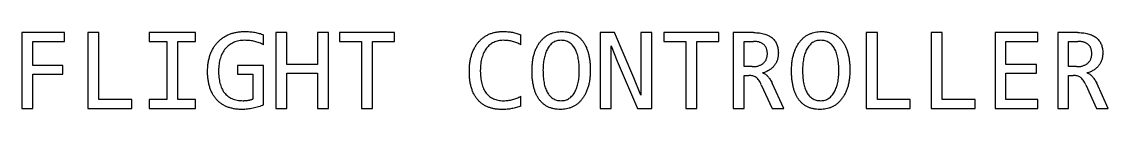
# Model space of a CAD drawing. Header units: millimetres. Extents: x 15 to 415, y 5 to 292.
# Drawn here: x 101.81 to 123.29, y 211.75 to 213.3 of the extents above; entities that cross this region are included whole.
import ezdxf

# ---------------------------------------------------------------- set-up
doc = ezdxf.new("R2010")
doc.units = ezdxf.units.MM

msp = doc.modelspace()

# ---------------------------------------------------------------- linework, layer by layer
at = {"color": 7, "linetype": 'Continuous', "lineweight": 25}
for p, q in [((102.657, 213.274), (101.809, 213.274)), ((101.809, 213.274), (101.809, 211.774)), ((102.026, 212.622), (102.026, 213.1)), ((102.026, 213.1), (102.657, 213.1)), ((102.657, 213.1), (102.657, 213.274)), ((103.331, 213.274), (103.113, 213.274)), ((103.113, 213.274), (103.113, 211.774)), ((103.331, 211.948), (103.331, 213.274)), ((105.244, 213.274), (104.331, 213.274)), ((104.331, 213.274), (104.331, 213.1)), ((104.331, 213.1), (104.678, 213.1)), ((104.678, 213.1), (104.678, 211.948)), ((104.896, 211.948), (104.896, 213.1)), ((104.896, 213.1), (105.244, 213.1)), ((105.244, 213.1), (105.244, 213.274)), ((106.591, 213.035), (106.591, 213.23)), ((107.048, 213.274), (106.831, 213.274)), ((106.831, 213.274), (106.831, 211.774)), ((107.048, 212.643), (107.048, 213.274)), ((107.874, 213.274), (107.657, 213.274)), ((107.657, 213.274), (107.657, 212.643)), ((107.874, 211.774), (107.874, 213.274)), ((109.178, 213.274), (108.091, 213.274)), ((108.091, 213.274), (108.091, 213.1)), ((108.091, 213.1), (108.526, 213.1)), ((108.526, 213.1), (108.526, 211.774)), ((108.744, 211.774), (108.744, 213.1)), ((108.744, 213.1), (109.178, 213.1)), ((109.178, 213.1), (109.178, 213.274)), ((111.678, 213.035), (111.678, 213.23)), ((113.527, 213.274), (113.244, 213.274)), ((113.244, 213.274), (113.244, 211.774)), ((113.91, 212.381), (113.527, 213.274)), ((114.265, 213.274), (114.048, 213.274)), ((114.048, 213.274), (114.048, 212.845)), ((114.265, 211.774), (114.265, 213.274)), ((115.591, 213.274), (114.504, 213.274)), ((114.504, 213.274), (114.504, 213.1)), ((114.504, 213.1), (114.939, 213.1)), ((114.939, 213.1), (114.939, 211.774)), ((115.157, 211.774), (115.157, 213.1)), ((115.157, 213.1), (115.591, 213.1)), ((115.591, 213.1), (115.591, 213.274)), ((116.273, 213.274), (115.874, 213.274)), ((115.874, 213.274), (115.874, 211.774)), ((116.091, 212.6), (116.091, 213.1)), ((116.091, 213.1), (116.275, 213.1)), ((118.722, 213.274), (118.504, 213.274)), ((118.504, 213.274), (118.504, 211.774)), ((118.722, 211.948), (118.722, 213.274)), ((120.004, 213.274), (119.787, 213.274)), ((119.787, 213.274), (119.787, 211.774)), ((120.004, 211.948), (120.004, 213.274)), ((121.896, 213.274), (121.048, 213.274)), ((121.048, 213.274), (121.048, 211.774)), ((121.265, 212.643), (121.265, 213.1)), ((121.265, 213.1), (121.896, 213.1)), ((121.896, 213.1), (121.896, 213.274)), ((122.686, 213.274), (122.287, 213.274)), ((122.287, 213.274), (122.287, 211.774)), ((122.504, 212.6), (122.504, 213.1)), ((122.504, 213.1), (122.688, 213.1)), ((113.461, 212.255), (113.461, 213.013)), ((113.461, 213.013), (113.577, 212.712)), ((107.657, 212.643), (107.048, 212.643)), ((113.577, 212.712), (113.978, 211.774)), ((114.048, 212.845), (114.048, 212.035)), ((121.871, 212.643), (121.265, 212.643)), ((121.871, 212.47), (121.871, 212.643)), ((102.623, 212.622), (102.026, 212.622)), ((102.026, 211.774), (102.026, 212.448)), ((102.026, 212.448), (102.623, 212.448)), ((102.623, 212.448), (102.623, 212.622)), ((106.072, 212.622), (106.072, 212.448)), ((106.591, 212.622), (106.072, 212.622)), ((106.072, 212.448), (106.374, 212.448)), ((106.374, 212.448), (106.374, 211.958)), ((106.591, 211.844), (106.591, 212.622)), ((107.048, 211.774), (107.048, 212.47)), ((107.048, 212.47), (107.657, 212.47)), ((107.657, 212.47), (107.657, 211.774)), ((116.249, 212.6), (116.091, 212.6)), ((116.091, 211.774), (116.091, 212.426)), ((116.091, 212.426), (116.183, 212.426)), ((121.265, 211.948), (121.265, 212.47)), ((121.265, 212.47), (121.871, 212.47)), ((122.662, 212.6), (122.504, 212.6)), ((122.504, 211.774), (122.504, 212.426)), ((122.504, 212.426), (122.596, 212.426)), ((113.461, 211.774), (113.461, 212.255)), ((114.048, 212.035), (113.91, 212.381)), ((116.428, 212.242), (116.644, 211.774)), ((116.874, 211.774), (116.645, 212.274)), ((122.841, 212.242), (123.057, 211.774)), ((123.287, 211.774), (123.058, 212.274)), ((111.678, 211.817), (111.678, 212.013)), ((103.983, 211.948), (103.331, 211.948)), ((103.983, 211.774), (103.983, 211.948)), ((104.678, 211.948), (104.331, 211.948)), ((104.331, 211.948), (104.331, 211.774)), ((105.244, 211.948), (104.896, 211.948)), ((105.244, 211.774), (105.244, 211.948)), ((119.374, 211.948), (118.722, 211.948)), ((119.374, 211.774), (119.374, 211.948)), ((120.657, 211.948), (120.004, 211.948)), ((120.657, 211.774), (120.657, 211.948)), ((121.896, 211.948), (121.265, 211.948)), ((121.896, 211.774), (121.896, 211.948)), ((101.809, 211.774), (102.026, 211.774)), ((103.113, 211.774), (103.983, 211.774)), ((104.331, 211.774), (105.244, 211.774)), ((106.831, 211.774), (107.048, 211.774)), ((107.657, 211.774), (107.874, 211.774)), ((108.526, 211.774), (108.744, 211.774)), ((113.244, 211.774), (113.461, 211.774)), ((113.978, 211.774), (114.265, 211.774)), ((114.939, 211.774), (115.157, 211.774)), ((115.874, 211.774), (116.091, 211.774)), ((116.644, 211.774), (116.874, 211.774)), ((118.504, 211.774), (119.374, 211.774)), ((119.787, 211.774), (120.657, 211.774)), ((121.048, 211.774), (121.896, 211.774)), ((122.287, 211.774), (122.504, 211.774)), ((123.057, 211.774), (123.287, 211.774))]:
    msp.add_line(p, q, dxfattribs=at)
for points, knots in [([(105.483, 212.507), (105.483, 212.537), (105.485, 212.596), (105.494, 212.682), (105.511, 212.762), (105.534, 212.838), (105.563, 212.909), (105.598, 212.974), (105.638, 213.034), (105.684, 213.087), (105.735, 213.136), (105.791, 213.178), (105.851, 213.214), (105.916, 213.243), (105.986, 213.267), (106.059, 213.284), (106.135, 213.294), (106.187, 213.295), (106.214, 213.296)], [0, 0, 0, 0, 0.074225, 0.145225, 0.212689, 0.277943, 0.340683, 0.401421, 0.460109, 0.518096, 0.575513, 0.632668, 0.690415, 0.749159, 0.809436, 0.870947, 0.934445, 1, 1, 1, 1]), ([(106.214, 213.296), (106.248, 213.295), (106.314, 213.294), (106.395, 213.283), (106.458, 213.272), (106.503, 213.26), (106.548, 213.247), (106.577, 213.236), (106.591, 213.23)], [0, 0, 0, 0, 0.262934, 0.514365, 0.637318, 0.759, 0.879771, 1, 1, 1, 1]), ([(110.657, 212.507), (110.657, 212.537), (110.658, 212.594), (110.667, 212.679), (110.682, 212.759), (110.701, 212.834), (110.727, 212.904), (110.758, 212.97), (110.793, 213.029), (110.834, 213.083), (110.88, 213.132), (110.93, 213.174), (110.984, 213.211), (111.043, 213.242), (111.106, 213.266), (111.174, 213.283), (111.244, 213.294), (111.293, 213.295), (111.317, 213.296)], [0, 0, 0, 0, 0.076224, 0.149254, 0.218962, 0.286265, 0.350873, 0.412736, 0.472531, 0.530485, 0.587275, 0.643812, 0.700207, 0.757344, 0.815402, 0.875024, 0.93606, 1, 1, 1, 1]), ([(111.317, 213.296), (111.334, 213.295), (111.367, 213.295), (111.416, 213.292), (111.463, 213.287), (111.523, 213.278), (111.595, 213.261), (111.651, 213.241), (111.678, 213.23)], [0, 0, 0, 0, 0.137106, 0.269843, 0.397453, 0.520419, 0.761423, 1, 1, 1, 1]), ([(111.896, 212.516), (111.896, 212.549), (111.898, 212.611), (111.906, 212.702), (111.92, 212.785), (111.941, 212.862), (111.966, 212.933), (111.996, 212.997), (112.029, 213.055), (112.068, 213.107), (112.11, 213.152), (112.155, 213.191), (112.204, 213.224), (112.255, 213.25), (112.31, 213.27), (112.366, 213.285), (112.423, 213.294), (112.462, 213.295), (112.482, 213.296)], [0, 0, 0, 0, 0.088319, 0.170763, 0.248113, 0.320538, 0.388732, 0.452895, 0.513828, 0.57181, 0.627694, 0.682153, 0.735071, 0.787987, 0.840915, 0.893428, 0.946343, 1, 1, 1, 1]), ([(112.482, 213.296), (112.505, 213.295), (112.55, 213.294), (112.615, 213.284), (112.676, 213.267), (112.731, 213.244), (112.783, 213.215), (112.83, 213.179), (112.872, 213.138), (112.909, 213.092), (112.942, 213.039), (112.971, 212.982), (112.995, 212.919), (113.014, 212.851), (113.03, 212.778), (113.04, 212.701), (113.047, 212.619), (113.048, 212.563), (113.048, 212.534)], [0, 0, 0, 0, 0.064488, 0.125484, 0.183167, 0.238931, 0.293524, 0.347641, 0.401677, 0.45715, 0.514082, 0.57381, 0.635968, 0.701717, 0.771071, 0.843452, 0.919781, 1, 1, 1, 1]), ([(117.026, 212.516), (117.027, 212.549), (117.028, 212.611), (117.036, 212.702), (117.051, 212.785), (117.071, 212.862), (117.097, 212.933), (117.126, 212.997), (117.16, 213.055), (117.198, 213.107), (117.24, 213.152), (117.285, 213.191), (117.334, 213.224), (117.386, 213.25), (117.44, 213.27), (117.496, 213.285), (117.554, 213.294), (117.593, 213.295), (117.612, 213.296)], [0, 0, 0, 0, 0.088319, 0.170763, 0.248113, 0.320538, 0.388732, 0.452895, 0.513828, 0.57181, 0.627694, 0.682153, 0.735071, 0.787987, 0.840915, 0.893428, 0.946343, 1, 1, 1, 1]), ([(117.612, 213.296), (117.636, 213.295), (117.681, 213.294), (117.746, 213.284), (117.806, 213.267), (117.862, 213.244), (117.913, 213.215), (117.96, 213.179), (118.002, 213.138), (118.04, 213.092), (118.073, 213.039), (118.102, 212.982), (118.125, 212.919), (118.145, 212.851), (118.16, 212.778), (118.171, 212.701), (118.177, 212.619), (118.178, 212.563), (118.178, 212.534)], [0, 0, 0, 0, 0.064488, 0.125484, 0.183167, 0.238931, 0.293524, 0.347641, 0.401677, 0.45715, 0.514082, 0.57381, 0.635968, 0.701717, 0.771071, 0.843452, 0.919781, 1, 1, 1, 1]), ([(106.215, 213.122), (106.195, 213.121), (106.156, 213.12), (106.1, 213.112), (106.046, 213.099), (105.997, 213.08), (105.951, 213.056), (105.908, 213.027), (105.869, 212.994), (105.834, 212.957), (105.803, 212.916), (105.777, 212.87), (105.753, 212.82), (105.734, 212.767), (105.718, 212.71), (105.708, 212.65), (105.701, 212.588), (105.7, 212.545), (105.7, 212.523)], [0, 0, 0, 0, 0.067098, 0.130976, 0.192216, 0.25177, 0.309685, 0.366513, 0.423519, 0.480372, 0.538032, 0.597274, 0.658431, 0.722042, 0.787912, 0.855973, 0.926461, 1, 1, 1, 1]), ([(106.591, 213.035), (106.563, 213.048), (106.505, 213.073), (106.429, 213.096), (106.367, 213.109), (106.318, 213.116), (106.268, 213.121), (106.233, 213.121), (106.215, 213.122)], [0, 0, 0, 0, 0.243243, 0.485031, 0.60722, 0.733334, 0.864709, 1, 1, 1, 1]), ([(111.326, 213.122), (111.309, 213.121), (111.276, 213.121), (111.227, 213.112), (111.181, 213.1), (111.138, 213.082), (111.097, 213.06), (111.06, 213.032), (111.026, 213.001), (110.995, 212.964), (110.967, 212.924), (110.943, 212.879), (110.922, 212.83), (110.905, 212.776), (110.891, 212.719), (110.881, 212.658), (110.875, 212.593), (110.874, 212.548), (110.874, 212.525)], [0, 0, 0, 0, 0.060088, 0.117638, 0.174026, 0.229308, 0.284124, 0.338589, 0.393896, 0.450173, 0.508161, 0.568184, 0.63134, 0.697838, 0.7675, 0.840945, 0.91819, 1, 1, 1, 1]), ([(111.678, 213.035), (111.665, 213.042), (111.638, 213.055), (111.597, 213.073), (111.555, 213.087), (111.512, 213.1), (111.468, 213.11), (111.423, 213.117), (111.375, 213.121), (111.342, 213.121), (111.326, 213.122)], [0, 0, 0, 0, 0.1229518, 0.2436493, 0.3654458, 0.485859, 0.608252, 0.7338072, 0.8647999, 1, 1, 1, 1]), ([(112.471, 213.122), (112.456, 213.121), (112.426, 213.12), (112.384, 213.112), (112.345, 213.096), (112.309, 213.076), (112.276, 213.05), (112.247, 213.02), (112.221, 212.986), (112.198, 212.947), (112.178, 212.905), (112.16, 212.86), (112.146, 212.81), (112.133, 212.758), (112.124, 212.703), (112.118, 212.647), (112.114, 212.588), (112.113, 212.549), (112.113, 212.529)], [0, 0, 0, 0, 0.058632, 0.114268, 0.168014, 0.220823, 0.274059, 0.327872, 0.383653, 0.441283, 0.501681, 0.564491, 0.631012, 0.700572, 0.772808, 0.846733, 0.92213, 1, 1, 1, 1]), ([(112.831, 212.519), (112.83, 212.541), (112.83, 212.583), (112.826, 212.646), (112.82, 212.706), (112.812, 212.762), (112.8, 212.816), (112.786, 212.865), (112.769, 212.911), (112.749, 212.953), (112.726, 212.991), (112.699, 213.025), (112.669, 213.054), (112.636, 213.078), (112.6, 213.098), (112.56, 213.112), (112.517, 213.12), (112.486, 213.121), (112.471, 213.122)], [0, 0, 0, 0, 0.0827296, 0.1621119, 0.2379432, 0.3106867, 0.3797986, 0.4452447, 0.5072619, 0.5662172, 0.6225207, 0.6762106, 0.7289168, 0.7803543, 0.8322014, 0.8852026, 0.9408813, 1, 1, 1, 1]), ([(116.273, 213.274), (116.294, 213.274), (116.334, 213.273), (116.392, 213.268), (116.446, 213.259), (116.495, 213.246), (116.54, 213.23), (116.581, 213.211), (116.617, 213.189), (116.65, 213.164), (116.678, 213.136), (116.702, 213.105), (116.722, 213.072), (116.738, 213.036), (116.75, 212.998), (116.759, 212.958), (116.764, 212.916), (116.765, 212.887), (116.765, 212.873)], [0, 0, 0, 0, 0.086877, 0.167501, 0.242748, 0.31266, 0.377995, 0.439734, 0.498505, 0.554376, 0.608818, 0.661973, 0.71527, 0.769273, 0.824499, 0.880763, 0.939397, 1, 1, 1, 1]), ([(116.548, 212.858), (116.548, 212.868), (116.547, 212.887), (116.544, 212.915), (116.538, 212.94), (116.53, 212.964), (116.521, 212.986), (116.508, 213.006), (116.493, 213.024), (116.476, 213.04), (116.458, 213.054), (116.437, 213.066), (116.414, 213.077), (116.39, 213.086), (116.364, 213.092), (116.336, 213.097), (116.306, 213.099), (116.285, 213.1), (116.275, 213.1)], [0, 0, 0, 0, 0.071005, 0.137576, 0.200303, 0.260403, 0.317715, 0.373831, 0.4295, 0.484881, 0.540836, 0.598611, 0.658088, 0.719485, 0.784176, 0.852028, 0.924103, 1, 1, 1, 1]), ([(117.601, 213.122), (117.586, 213.121), (117.557, 213.12), (117.514, 213.112), (117.475, 213.096), (117.439, 213.076), (117.407, 213.05), (117.378, 213.02), (117.351, 212.986), (117.328, 212.947), (117.308, 212.905), (117.29, 212.86), (117.276, 212.81), (117.264, 212.758), (117.255, 212.703), (117.249, 212.647), (117.244, 212.588), (117.244, 212.549), (117.244, 212.529)], [0, 0, 0, 0, 0.058632, 0.114268, 0.168014, 0.220823, 0.274059, 0.327872, 0.383653, 0.441283, 0.501681, 0.564491, 0.631012, 0.700572, 0.772808, 0.846733, 0.92213, 1, 1, 1, 1]), ([(117.961, 212.519), (117.961, 212.541), (117.96, 212.583), (117.957, 212.646), (117.95, 212.706), (117.942, 212.762), (117.931, 212.816), (117.917, 212.865), (117.9, 212.911), (117.879, 212.953), (117.856, 212.991), (117.83, 213.025), (117.8, 213.054), (117.767, 213.078), (117.73, 213.098), (117.691, 213.112), (117.647, 213.12), (117.617, 213.121), (117.601, 213.122)], [0, 0, 0, 0, 0.08273, 0.162112, 0.237943, 0.310687, 0.379799, 0.445245, 0.507262, 0.566217, 0.622521, 0.676211, 0.728917, 0.780354, 0.832201, 0.885203, 0.940881, 1, 1, 1, 1]), ([(122.686, 213.274), (122.707, 213.274), (122.747, 213.273), (122.806, 213.268), (122.859, 213.259), (122.908, 213.246), (122.953, 213.23), (122.994, 213.211), (123.03, 213.189), (123.063, 213.164), (123.091, 213.136), (123.115, 213.105), (123.135, 213.072), (123.151, 213.036), (123.163, 212.998), (123.172, 212.958), (123.177, 212.916), (123.178, 212.887), (123.178, 212.873)], [0, 0, 0, 0, 0.086877, 0.167501, 0.242748, 0.31266, 0.377995, 0.439734, 0.498505, 0.554376, 0.608818, 0.661973, 0.71527, 0.769273, 0.824499, 0.880763, 0.939397, 1, 1, 1, 1]), ([(122.961, 212.858), (122.961, 212.868), (122.96, 212.887), (122.957, 212.915), (122.951, 212.94), (122.943, 212.964), (122.934, 212.986), (122.921, 213.006), (122.906, 213.024), (122.89, 213.04), (122.871, 213.054), (122.85, 213.066), (122.827, 213.077), (122.803, 213.086), (122.777, 213.092), (122.749, 213.097), (122.719, 213.099), (122.698, 213.1), (122.688, 213.1)], [0, 0, 0, 0, 0.071005, 0.137576, 0.200303, 0.260403, 0.317715, 0.373831, 0.4295, 0.484881, 0.540836, 0.598611, 0.658088, 0.719485, 0.784176, 0.852028, 0.924103, 1, 1, 1, 1]), ([(116.249, 212.6), (116.26, 212.6), (116.282, 212.601), (116.314, 212.603), (116.344, 212.609), (116.372, 212.616), (116.399, 212.626), (116.423, 212.637), (116.446, 212.65), (116.467, 212.666), (116.485, 212.684), (116.501, 212.703), (116.516, 212.724), (116.527, 212.748), (116.537, 212.773), (116.543, 212.8), (116.547, 212.828), (116.548, 212.848), (116.548, 212.858)], [0, 0, 0, 0, 0.0751635, 0.1468243, 0.2147005, 0.2804081, 0.343299, 0.403724, 0.4619009, 0.5192753, 0.5756422, 0.6321926, 0.6886003, 0.7462951, 0.8063377, 0.8679986, 0.9323916, 1, 1, 1, 1]), ([(116.765, 212.873), (116.765, 212.861), (116.764, 212.838), (116.761, 212.803), (116.755, 212.77), (116.746, 212.738), (116.734, 212.707), (116.721, 212.677), (116.704, 212.649), (116.686, 212.622), (116.665, 212.597), (116.641, 212.573), (116.615, 212.552), (116.587, 212.532), (116.557, 212.514), (116.524, 212.499), (116.489, 212.486), (116.465, 212.479), (116.453, 212.476)], [0, 0, 0, 0, 0.064544, 0.126934, 0.188727, 0.249808, 0.309839, 0.369222, 0.428683, 0.48838, 0.54825, 0.608766, 0.669986, 0.733139, 0.797063, 0.862815, 0.930318, 1, 1, 1, 1]), ([(122.662, 212.6), (122.673, 212.6), (122.695, 212.601), (122.727, 212.603), (122.757, 212.609), (122.785, 212.616), (122.812, 212.626), (122.836, 212.637), (122.859, 212.65), (122.88, 212.666), (122.898, 212.684), (122.914, 212.703), (122.929, 212.724), (122.94, 212.748), (122.95, 212.773), (122.956, 212.8), (122.96, 212.828), (122.961, 212.848), (122.961, 212.858)], [0, 0, 0, 0, 0.075163, 0.146824, 0.2147, 0.280408, 0.343299, 0.403724, 0.461901, 0.519275, 0.575642, 0.632193, 0.6886, 0.746295, 0.806338, 0.867999, 0.932392, 1, 1, 1, 1]), ([(123.178, 212.873), (123.178, 212.861), (123.178, 212.838), (123.174, 212.803), (123.168, 212.77), (123.159, 212.738), (123.148, 212.707), (123.134, 212.677), (123.118, 212.649), (123.099, 212.622), (123.078, 212.597), (123.054, 212.573), (123.028, 212.552), (123, 212.532), (122.97, 212.514), (122.937, 212.499), (122.902, 212.486), (122.878, 212.479), (122.866, 212.476)], [0, 0, 0, 0, 0.064544, 0.126934, 0.188727, 0.249808, 0.309839, 0.369222, 0.428683, 0.48838, 0.54825, 0.608766, 0.669986, 0.733139, 0.797063, 0.862815, 0.930318, 1, 1, 1, 1]), ([(106.164, 211.752), (106.138, 211.753), (106.088, 211.754), (106.015, 211.763), (105.946, 211.778), (105.881, 211.799), (105.82, 211.826), (105.763, 211.859), (105.711, 211.898), (105.665, 211.943), (105.623, 211.993), (105.586, 212.05), (105.555, 212.112), (105.528, 212.18), (105.508, 212.254), (105.493, 212.334), (105.484, 212.419), (105.483, 212.477), (105.483, 212.507)], [0, 0, 0, 0, 0.066475, 0.129869, 0.190917, 0.249936, 0.30756, 0.363411, 0.419253, 0.474963, 0.531335, 0.589293, 0.649492, 0.712311, 0.778561, 0.848197, 0.921777, 1, 1, 1, 1]), ([(105.7, 212.523), (105.7, 212.5), (105.701, 212.456), (105.706, 212.391), (105.715, 212.33), (105.727, 212.273), (105.742, 212.22), (105.762, 212.17), (105.786, 212.125), (105.813, 212.084), (105.845, 212.048), (105.881, 212.016), (105.921, 211.989), (105.965, 211.965), (106.014, 211.948), (106.067, 211.935), (106.124, 211.928), (106.164, 211.927), (106.185, 211.926)], [0, 0, 0, 0, 0.077697, 0.150962, 0.221242, 0.287556, 0.350886, 0.410876, 0.468434, 0.524381, 0.578873, 0.633076, 0.687847, 0.744019, 0.802456, 0.864127, 0.929602, 1, 1, 1, 1]), ([(111.306, 211.752), (111.281, 211.753), (111.231, 211.754), (111.159, 211.763), (111.092, 211.778), (111.029, 211.798), (110.971, 211.825), (110.917, 211.858), (110.868, 211.897), (110.823, 211.942), (110.784, 211.993), (110.75, 212.05), (110.72, 212.112), (110.698, 212.18), (110.678, 212.254), (110.666, 212.333), (110.658, 212.418), (110.657, 212.477), (110.657, 212.507)], [0, 0, 0, 0, 0.067023, 0.130583, 0.190931, 0.248885, 0.305201, 0.360375, 0.415285, 0.470462, 0.526916, 0.584855, 0.644909, 0.708161, 0.774799, 0.845379, 0.920139, 1, 1, 1, 1]), ([(110.874, 212.525), (110.874, 212.501), (110.875, 212.454), (110.88, 212.387), (110.889, 212.324), (110.902, 212.265), (110.918, 212.211), (110.938, 212.162), (110.962, 212.117), (110.989, 212.077), (111.019, 212.041), (111.054, 212.01), (111.092, 211.984), (111.133, 211.963), (111.178, 211.946), (111.226, 211.935), (111.277, 211.927), (111.312, 211.926), (111.33, 211.926)], [0, 0, 0, 0, 0.084032, 0.162748, 0.236834, 0.306551, 0.371986, 0.434019, 0.492691, 0.549183, 0.603684, 0.657291, 0.710499, 0.764375, 0.819427, 0.876517, 0.936537, 1, 1, 1, 1]), ([(112.459, 211.752), (112.436, 211.753), (112.391, 211.754), (112.326, 211.764), (112.266, 211.78), (112.21, 211.803), (112.159, 211.833), (112.112, 211.867), (112.07, 211.909), (112.032, 211.955), (112, 212.008), (111.972, 212.066), (111.948, 212.129), (111.929, 212.197), (111.914, 212.271), (111.903, 212.349), (111.897, 212.431), (111.896, 212.488), (111.896, 212.516)], [0, 0, 0, 0, 0.064382, 0.124968, 0.182777, 0.238329, 0.292832, 0.34642, 0.400587, 0.45597, 0.512907, 0.57254, 0.634891, 0.700748, 0.770234, 0.843078, 0.919596, 1, 1, 1, 1]), ([(112.113, 212.529), (112.113, 212.507), (112.114, 212.464), (112.118, 212.401), (112.124, 212.341), (112.132, 212.284), (112.144, 212.231), (112.158, 212.181), (112.175, 212.136), (112.195, 212.094), (112.218, 212.056), (112.244, 212.022), (112.274, 211.994), (112.306, 211.969), (112.343, 211.95), (112.382, 211.936), (112.425, 211.927), (112.455, 211.927), (112.471, 211.926)], [0, 0, 0, 0, 0.083784, 0.163374, 0.240194, 0.31317, 0.382532, 0.447714, 0.509469, 0.568373, 0.624211, 0.678025, 0.730242, 0.781712, 0.833094, 0.886217, 0.941176, 1, 1, 1, 1]), ([(113.048, 212.534), (113.047, 212.501), (113.046, 212.438), (113.037, 212.347), (113.023, 212.263), (113.002, 212.185), (112.976, 212.115), (112.947, 212.05), (112.913, 211.993), (112.875, 211.941), (112.833, 211.896), (112.788, 211.856), (112.738, 211.824), (112.686, 211.798), (112.632, 211.777), (112.576, 211.763), (112.518, 211.754), (112.479, 211.753), (112.459, 211.752)], [0, 0, 0, 0, 0.088943, 0.17175, 0.24914, 0.321696, 0.389762, 0.453706, 0.514587, 0.57262, 0.628313, 0.68215, 0.735401, 0.788412, 0.841159, 0.893792, 0.946526, 1, 1, 1, 1]), ([(112.471, 211.926), (112.486, 211.927), (112.515, 211.928), (112.558, 211.937), (112.597, 211.951), (112.633, 211.972), (112.665, 211.998), (112.695, 212.028), (112.721, 212.062), (112.745, 212.101), (112.765, 212.143), (112.783, 212.188), (112.798, 212.237), (112.81, 212.289), (112.819, 212.344), (112.825, 212.401), (112.83, 212.459), (112.83, 212.499), (112.831, 212.519)], [0, 0, 0, 0, 0.058557, 0.113781, 0.167302, 0.220425, 0.273938, 0.327988, 0.383698, 0.441483, 0.502187, 0.564917, 0.631059, 0.700003, 0.77222, 0.846052, 0.92179, 1, 1, 1, 1]), ([(116.428, 212.242), (116.42, 212.259), (116.406, 212.29), (116.38, 212.33), (116.354, 212.363), (116.325, 212.388), (116.294, 212.406), (116.26, 212.418), (116.223, 212.425), (116.197, 212.426), (116.183, 212.426)], [0, 0, 0, 0, 0.167392, 0.310533, 0.435374, 0.548984, 0.655563, 0.763161, 0.875712, 1, 1, 1, 1]), ([(116.453, 212.476), (116.463, 212.472), (116.483, 212.465), (116.51, 212.449), (116.535, 212.43), (116.558, 212.406), (116.58, 212.379), (116.602, 212.348), (116.624, 212.312), (116.637, 212.287), (116.645, 212.274)], [0, 0, 0, 0, 0.111353, 0.220931, 0.331125, 0.443649, 0.564376, 0.69648, 0.842108, 1, 1, 1, 1]), ([(117.59, 211.752), (117.567, 211.753), (117.522, 211.754), (117.457, 211.764), (117.396, 211.78), (117.34, 211.803), (117.289, 211.833), (117.242, 211.867), (117.2, 211.909), (117.163, 211.955), (117.13, 212.008), (117.102, 212.066), (117.078, 212.129), (117.059, 212.197), (117.044, 212.271), (117.034, 212.349), (117.027, 212.431), (117.026, 212.488), (117.026, 212.516)], [0, 0, 0, 0, 0.064382, 0.124968, 0.182777, 0.238329, 0.292832, 0.34642, 0.400587, 0.45597, 0.512907, 0.57254, 0.634891, 0.700748, 0.770234, 0.843078, 0.919596, 1, 1, 1, 1]), ([(117.244, 212.529), (117.244, 212.507), (117.244, 212.464), (117.248, 212.401), (117.254, 212.341), (117.263, 212.284), (117.274, 212.231), (117.289, 212.181), (117.305, 212.136), (117.325, 212.094), (117.349, 212.056), (117.375, 212.022), (117.405, 211.994), (117.437, 211.969), (117.473, 211.95), (117.513, 211.936), (117.556, 211.927), (117.586, 211.927), (117.601, 211.926)], [0, 0, 0, 0, 0.083784, 0.163374, 0.240194, 0.31317, 0.382532, 0.447714, 0.509469, 0.568373, 0.624211, 0.678025, 0.730242, 0.781712, 0.833094, 0.886217, 0.941176, 1, 1, 1, 1]), ([(118.178, 212.534), (118.178, 212.501), (118.177, 212.438), (118.168, 212.347), (118.153, 212.263), (118.133, 212.185), (118.107, 212.115), (118.077, 212.05), (118.043, 211.993), (118.005, 211.941), (117.963, 211.896), (117.918, 211.856), (117.869, 211.824), (117.817, 211.798), (117.762, 211.777), (117.706, 211.763), (117.648, 211.754), (117.609, 211.753), (117.59, 211.752)], [0, 0, 0, 0, 0.088943, 0.17175, 0.24914, 0.321696, 0.389762, 0.453706, 0.514587, 0.57262, 0.628313, 0.68215, 0.735401, 0.788412, 0.841159, 0.893792, 0.946526, 1, 1, 1, 1]), ([(117.601, 211.926), (117.616, 211.927), (117.646, 211.928), (117.688, 211.937), (117.727, 211.951), (117.763, 211.972), (117.796, 211.998), (117.825, 212.028), (117.852, 212.062), (117.875, 212.101), (117.896, 212.143), (117.914, 212.188), (117.928, 212.237), (117.94, 212.289), (117.95, 212.344), (117.956, 212.401), (117.96, 212.459), (117.961, 212.499), (117.961, 212.519)], [0, 0, 0, 0, 0.058557, 0.113781, 0.167302, 0.220425, 0.273938, 0.327988, 0.383698, 0.441483, 0.502187, 0.564917, 0.631059, 0.700003, 0.77222, 0.846052, 0.92179, 1, 1, 1, 1]), ([(122.841, 212.242), (122.833, 212.259), (122.819, 212.29), (122.793, 212.33), (122.767, 212.363), (122.738, 212.388), (122.707, 212.406), (122.673, 212.418), (122.636, 212.425), (122.61, 212.426), (122.596, 212.426)], [0, 0, 0, 0, 0.167392, 0.310533, 0.435374, 0.548984, 0.655563, 0.763161, 0.875712, 1, 1, 1, 1]), ([(122.866, 212.476), (122.876, 212.472), (122.896, 212.465), (122.923, 212.449), (122.949, 212.43), (122.971, 212.406), (122.993, 212.379), (123.015, 212.348), (123.037, 212.312), (123.051, 212.287), (123.058, 212.274)], [0, 0, 0, 0, 0.111353, 0.220931, 0.331125, 0.443649, 0.564376, 0.69648, 0.842108, 1, 1, 1, 1]), ([(111.33, 211.926), (111.346, 211.926), (111.377, 211.927), (111.423, 211.931), (111.468, 211.938), (111.526, 211.952), (111.598, 211.974), (111.651, 212), (111.678, 212.013)], [0, 0, 0, 0, 0.129451, 0.25662, 0.381947, 0.505924, 0.753227, 1, 1, 1, 1]), ([(106.591, 211.844), (106.575, 211.837), (106.542, 211.822), (106.49, 211.804), (106.436, 211.788), (106.381, 211.775), (106.326, 211.765), (106.271, 211.758), (106.217, 211.753), (106.181, 211.752), (106.164, 211.752)], [0, 0, 0, 0, 0.1215534, 0.2468731, 0.3746714, 0.5031074, 0.6316151, 0.7582927, 0.8812578, 1, 1, 1, 1]), ([(106.185, 211.926), (106.192, 211.926), (106.208, 211.927), (106.232, 211.928), (106.257, 211.931), (106.283, 211.935), (106.308, 211.939), (106.331, 211.944), (106.354, 211.951), (106.367, 211.956), (106.374, 211.958)], [0, 0, 0, 0, 0.1181377, 0.2453408, 0.3782754, 0.5101309, 0.6425505, 0.7708235, 0.8918703, 1, 1, 1, 1]), ([(111.678, 211.817), (111.648, 211.807), (111.589, 211.787), (111.496, 211.767), (111.402, 211.754), (111.338, 211.753), (111.306, 211.752)], [0, 0, 0, 0, 0.248619, 0.495978, 0.746677, 1, 1, 1, 1])]:
    msp.add_open_spline(points, degree=3, knots=knots, dxfattribs=at)

doc.saveas('drawing.dxf')
